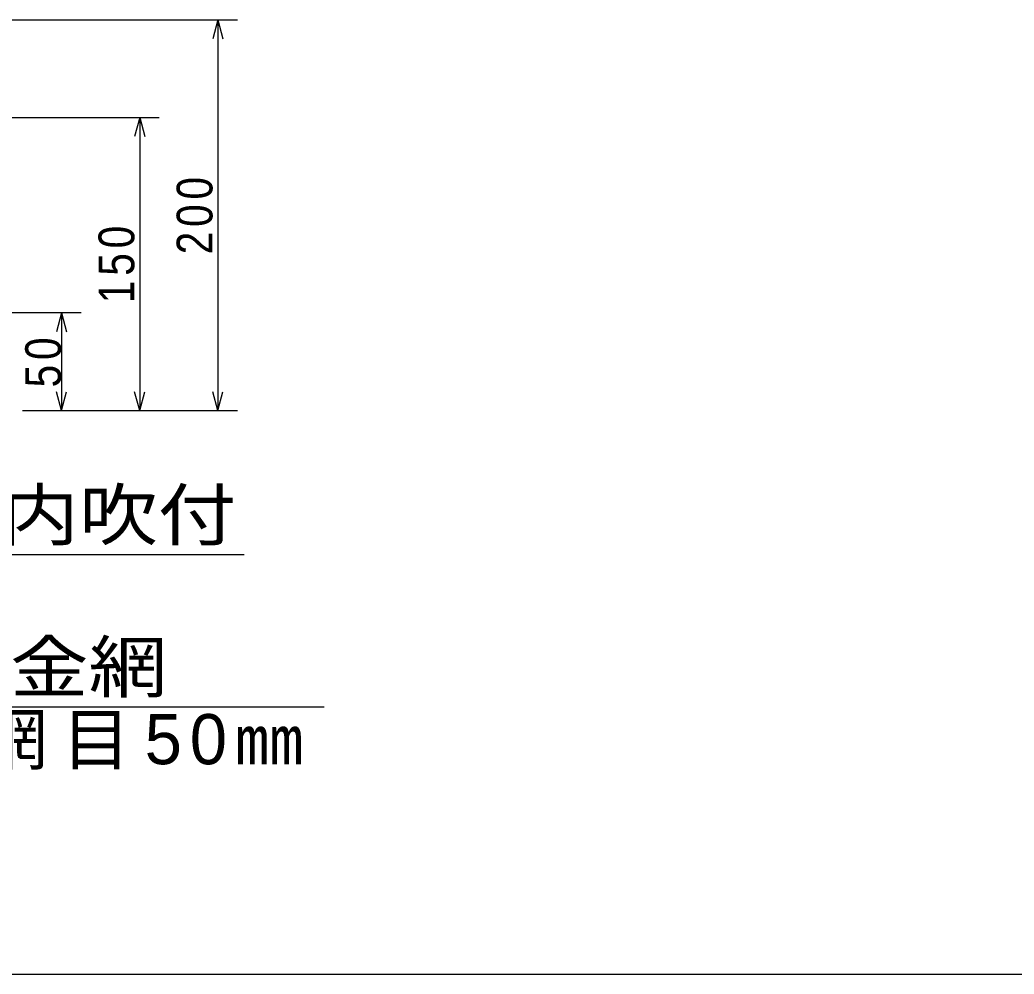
# Model space of a CAD drawing. Units: millimetres on the paper, enlarged 20 times, with parts at other scales. Extents: x -7610 to 7610, y -5340 to 5340.
# Drawn here: x 58 to 2093, y -5340 to -3386 of the extents above; entities that cross this region are included whole.
import ezdxf
from ezdxf.enums import TextEntityAlignment as Align

# ---------------------------------------------------------------- set-up
doc = ezdxf.new("R2010")
doc.units = ezdxf.units.MM
doc.header["$LTSCALE"] = 20
for name, color, linetype in [('2-7_寸法', 7, 'Continuous'), ('2-8_名称', 7, 'Continuous'), ('3-0', 2, 'Continuous')]:
    doc.layers.add(name, color=color, linetype=linetype)
doc.styles.add('HGPｺﾞｼｯｸE', font='')
doc.styles.get('HGPｺﾞｼｯｸE').set_extended_font_data('HGPｺﾞｼｯｸE')

msp = doc.modelspace()

# ---------------------------------------------------------------- linework, layer by layer
at = {"layer": '2-7_寸法'}
for p, q in [((-980.42, -3386.34), (503.42, -3386.34)), ((463.42, -3386.34), (453.07, -3424.98)), ((463.42, -3386.34), (473.77, -3424.98)), ((463.42, -3386.34), (463.42, -4186.34)), ((-751.25, -3586.34), (343.42, -3586.34)), ((303.42, -3586.34), (293.07, -3624.98)), ((303.42, -3586.34), (313.77, -3624.98)), ((303.42, -3586.34), (303.42, -4186.34)), ((183.42, -3986.34), (-537.91, -3986.34)), ((143.42, -3986.34), (133.07, -4024.98)), ((143.42, -3986.34), (153.77, -4024.98)), ((143.42, -3986.34), (143.42, -4186.34)), ((143.42, -4186.34), (133.07, -4147.7)), ((143.42, -4186.34), (153.77, -4147.7)), ((303.42, -4186.34), (293.07, -4147.7)), ((303.42, -4186.34), (313.77, -4147.7)), ((463.42, -4186.34), (453.07, -4147.7)), ((463.42, -4186.34), (473.77, -4147.7)), ((63.42, -4186.34), (503.42, -4186.34))]:
    msp.add_line(p, q, dxfattribs=at)
at = {"layer": '2-8_名称'}
for p, q in [((517.4, -4481.86), (-182.6, -4481.86)), ((681.02, -4793.22), (-628.98, -4793.22))]:
    msp.add_line(p, q, dxfattribs=at)
at = {"layer": '3-0', "color": 1}
msp.add_line((-7610, -5340), (7610, -5340), dxfattribs=at)

# ---------------------------------------------------------------- texts
at = {"layer": '2-7_寸法', "color": 3, "char_height": 73.31, "attachment_point": 7, "rotation": 90, "style": 'HGPｺﾞｼｯｸE'}
for s, insert in [('\\T1.21;\\W0.85;200', (453.42, -3866.34)), ('\\T1.21;\\W0.85;150', (293.42, -3966.34)), ('\\T1.21;\\W0.85;50', (143.42, -4138.84))]:
    msp.add_mtext(s, dxfattribs=dict(at, insert=insert))
at = {"layer": '2-8_名称', "color": 2, "style": 'HGPｺﾞｼｯｸE', "width": 1.15}
for s, p in [('枠内吹付', (-142.6, -4481.86)), ('菱形金網', (-283.98, -4793.22))]:
    msp.add_text(s, height=102.6, dxfattribs=at).set_placement(p, align=Align.BOTTOM_LEFT)
at = {"layer": '2-8_名称', "color": 2, "insert": (-578.98, -4941.22), "char_height": 102.6, "attachment_point": 7, "style": 'HGPｺﾞｼｯｸE'}
msp.add_mtext('\\T1.21;φ2.0㎜\\~網目50㎜', dxfattribs=at)

doc.saveas('drawing.dxf')
